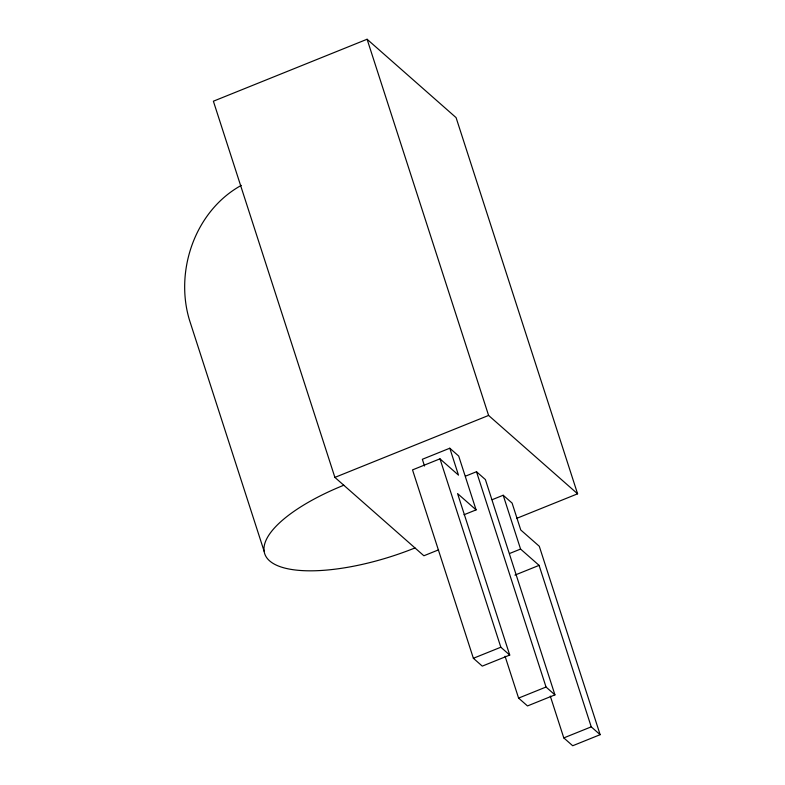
<?xml version="1.0" encoding="UTF-8"?>
<svg xmlns="http://www.w3.org/2000/svg" width="785" height="785" viewBox="0 0 785 785"><rect width="100%" height="100%" fill="white"/><g stroke="black" fill="none" stroke-linecap="round" stroke-linejoin="round"><path stroke-width="1.18" d="M241.28 185.378C195.2 210.753 174.417 270.766 189.558 320.358L264.123 551.227M516.559 518.414L577.593 493.814L456.085 117.622L367.095 39.25L213.383 101.206L334.891 477.398L423.88 555.77L438.57 549.853M334.891 477.398L488.594 415.442L577.593 493.814M464.004 514.754L476.083 509.877L458.695 456.056L449.795 448.215L422.35 459.284L424.518 466.015M449.795 448.215L458.489 475.131L439.983 458.832L412.527 469.891L473.375 658.281L482.275 666.122L509.73 655.063L457.567 493.579L476.083 509.877M465.515 476.152L476.495 471.726L485.395 479.566L554.936 694.872L527.491 705.941L518.591 698.101L505.049 656.201M492.215 499.672L503.195 495.247L512.095 503.077L520.779 529.993L539.295 546.291L600.142 734.682L572.697 745.75L563.797 737.91L550.285 696.089M509.593 553.494L520.573 549.068L539.089 565.367L591.242 726.851L600.142 734.682M514.931 575.111L539.089 565.367M473.375 658.281L500.83 647.223L509.73 655.063M518.591 698.101L546.036 687.032L554.936 694.872M563.797 737.91L591.242 726.851M367.095 39.25L488.594 415.442M503.195 495.247L520.573 549.068M476.495 471.726L546.036 687.032M439.983 458.832L500.83 647.223M414.98 547.94A120.547 41.625 -17.9 0 1 269.589 560.843A120.547 41.625 -17.9 0 1 343.791 485.238"/></g></svg>
